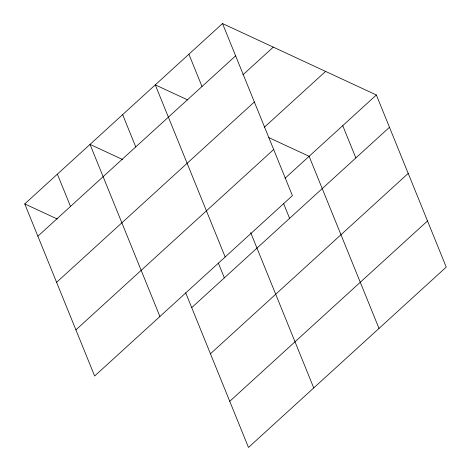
<?xml version="1.0" encoding="UTF-8"?>
<svg xmlns="http://www.w3.org/2000/svg" width="471" height="471" viewBox="0 0 471 471"><rect width="100%" height="100%" fill="white"/><g stroke="black" fill="none" stroke-linecap="round" stroke-linejoin="round"><path stroke-width="0.71" d="M222.518 23.55L292.403 195.653L94.642 376.017L24.757 203.908L222.518 23.55L376.358 94.983L446.243 267.092L248.482 447.45L185.698 292.832M37.868 236.201L235.63 55.837M242.918 74.818L273.286 47.124M56.602 282.341L254.364 101.977M264.319 127.294L325.591 71.409M75.908 329.877L273.669 149.513M285.049 178.262L376.358 94.983M191.709 307.634L389.47 127.276M210.443 353.774L408.204 173.41M229.748 401.31L427.509 220.952M187.823 99.982L155.277 84.874L225.162 256.978M268.764 137.567L309.117 156.307L379.002 328.411M122.56 159.504L90.02 144.391L159.905 316.494M24.757 203.908L57.303 219.021M342.741 125.645L355.852 157.932M283.589 203.554L289.6 218.356M188.9 54.212L202.012 86.499M250.69 232.645L313.745 387.933M218.332 263.077L224.337 277.872M122.648 114.63L135.76 146.923M57.385 174.152L70.497 206.439"/></g></svg>
